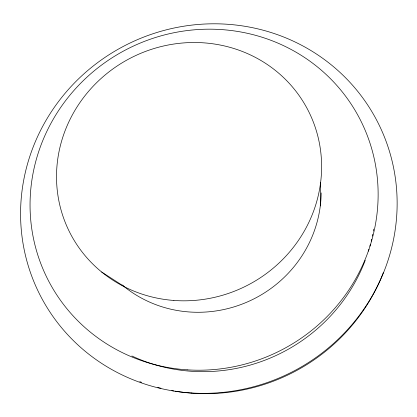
<?xml version="1.0" encoding="UTF-8"?>
<svg xmlns="http://www.w3.org/2000/svg" width="417" height="417" viewBox="0 0 417 417"><rect width="100%" height="100%" fill="white"/><g stroke="black" fill="none" stroke-linecap="round" stroke-linejoin="round"><path stroke-width="0.63" d="M320.292 205.909L320.621 182.417M101.665 272.025L123.677 286.208M373.721 229.152A169.474 163.756 -28.2 0 1 373.387 231.049M372.777 234.208A169.474 163.756 -28.2 0 1 372.386 236.105M371.677 239.264A169.474 163.756 -28.2 0 1 371.224 241.151M370.411 244.294A169.474 163.756 -28.2 0 1 369.895 246.171M368.988 249.288A169.474 163.756 -28.2 0 1 368.414 251.154M365.229 260.333A169.474 163.756 -28.2 0 1 131.892 355.977M321.179 192.915A120.43 115.957 -28.2 0 1 249.955 300.787A120.43 115.957 -28.2 0 1 122.197 284.983M383.306 272.723A186.352 180.368 -28.2 0 1 174.984 391.162M173.701 390.943A186.352 180.368 -28.2 0 1 171.778 390.599M160.926 388.258A186.352 180.368 -28.2 0 1 157.756 387.445M141.587 382.326A186.352 180.368 -28.2 0 1 139.768 381.644M191.58 392.986A189.678 183.35 -28.2 0 0 379.861 126.544A189.678 183.35 -28.2 0 0 55.122 106.205A189.678 183.35 -28.2 0 0 191.58 392.986M173.879 300.454A133.893 127.764 -28.2 0 0 310.691 115.738A133.893 127.764 -28.2 0 0 82.618 98.808A133.893 127.764 -28.2 0 0 173.879 300.454M187.129 369.832A175.448 169.078 -28.2 0 0 362.582 124.485A175.448 169.078 -28.2 0 0 62.56 104.766A175.448 169.078 -28.2 0 0 187.129 369.832"/></g></svg>
